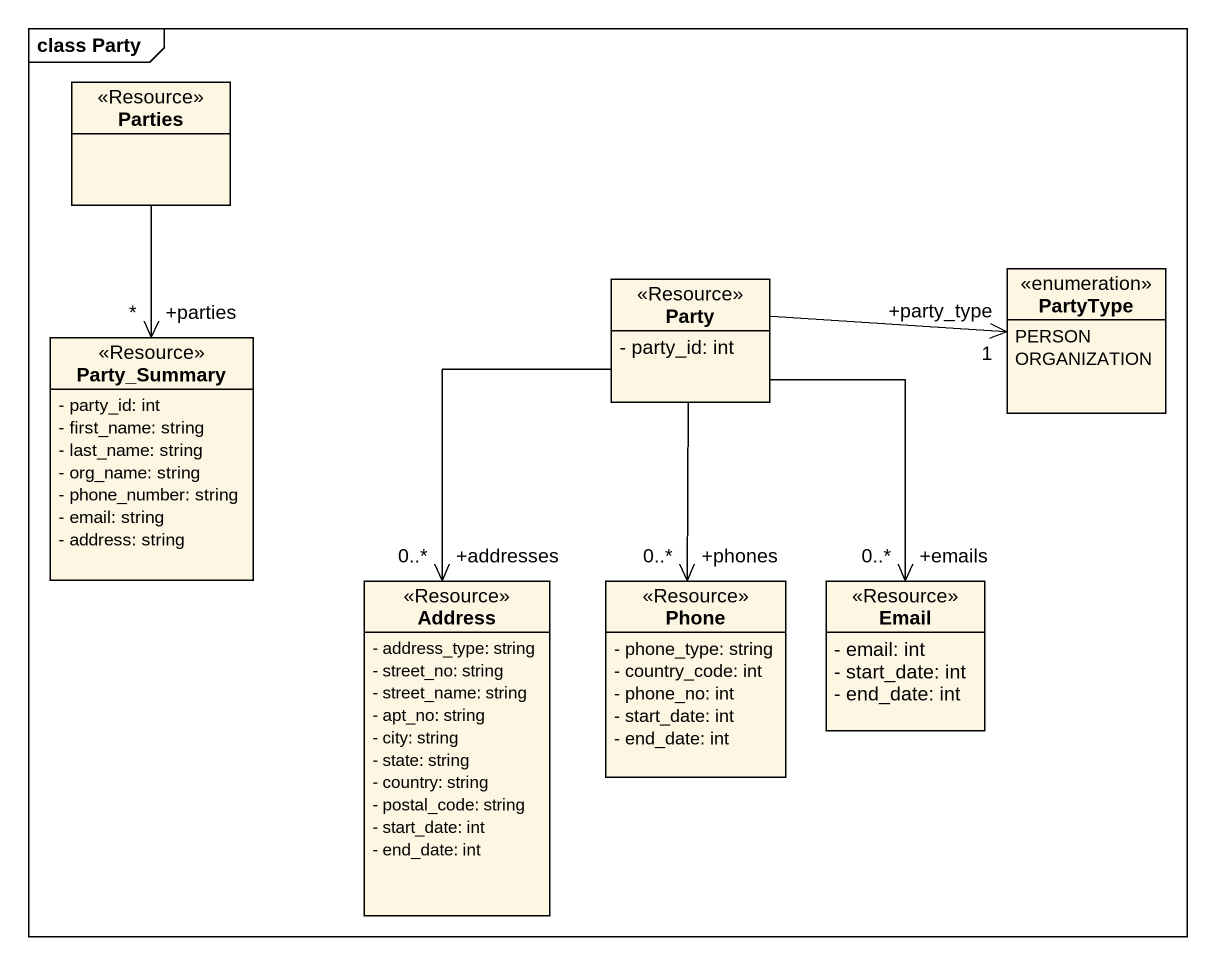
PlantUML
@startuml
mainframe class Party
hide circle
hide empty members
skinparam classAttributeIconSize 0
class Parties <<Resource>>
class Party <<Resource>> {
  - party_id: int
}
enum PartyType {
  PERSON
  ORGANIZATION
}
class Party_Summary <<Resource>> {
  - party_id: int
  - first_name: string
  - last_name: string
  - org_name: string
  - phone_number: string
  - email: string
  - address: string
}
class Address <<Resource>> {
  - address_type: string
  - street_no: string
  - street_name: string
  - apt_no: string
  - city: string
  - state: string
  - country: string
  - postal_code: string
  - start_date: int
  - end_date: int
}
class Phone <<Resource>> {
  - phone_type: string
  - country_code: int
  - phone_no: int
  - start_date: int
  - end_date: int
}
class Email <<Resource>> {
  - email: int
  - start_date: int
  - end_date: int
}
Parties --> "+parties\n*" Party_Summary
Party -right-> "+party_type\n1" PartyType
Party --> "+addresses\n0..*" Address
Party --> "+phones\n0..*" Phone
Party --> "+emails\n0..*" Email
@enduml
